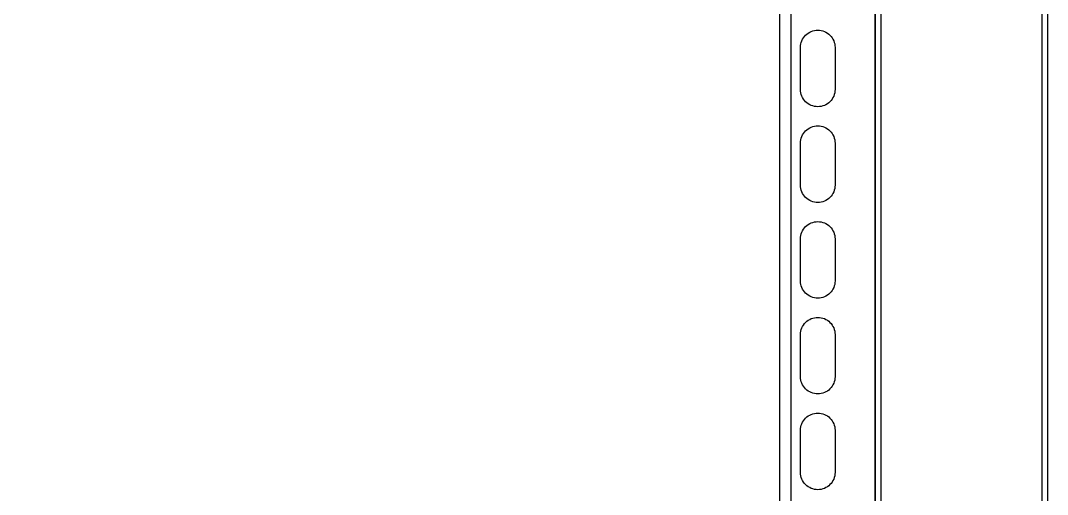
# Model space of a CAD drawing. Header units: millimetres. Extents: x -4798 to 103231, y 23514 to 54248.
# Drawn here: x -1065.3 to -797, y 41070.1 to 41193.9 of the extents above; entities that cross this region are included whole.
import ezdxf

# ---------------------------------------------------------------- set-up
doc = ezdxf.new("R2010")
doc.units = ezdxf.units.MM
doc.header["$LTSCALE"] = 3
doc.layers.add('@.DM. NÉT CHÍNH', color=7, linetype='Continuous')

msp = doc.modelspace()

# ---------------------------------------------------------------- linework, layer by layer
at = {"layer": '@.DM. NÉT CHÍNH'}
for points in [[(-1597.05, 41876.39), (-797.05, 41876.39), (-797.05, 40311.39), (-1597.05, 40311.39)], [(-1595.55, 41874.89), (-798.55, 41874.89), (-798.55, 40312.89), (-1595.55, 40312.89)], [(-1553.55, 41825.89), (-840.55, 41825.89), (-840.55, 40354.89), (-1553.55, 40354.89)], [(-1552.05, 41824.39), (-842.05, 41824.39), (-842.05, 40356.39), (-1552.05, 40356.39)]]:
    msp.add_lwpolyline(points, close=True, dxfattribs=at)
at = {"layer": '@.DM. NÉT CHÍNH', "color": 6}
msp.add_lwpolyline([(-1530.05, 41784.39), (-864.05, 41784.39), (-864.05, 40378.39), (-1530.05, 40378.39)], close=True, dxfattribs=at)
at = {"layer": '@.DM. NÉT CHÍNH', "color": 151}
msp.add_lwpolyline([(-842.05, 41394.89), (-867.05, 41394.89), (-867.05, 40317.89), (-842.05, 40317.89)], close=True, dxfattribs=at)
for points in [[(-861.55, 41175.89), (-861.55, 41186.89, -0.414214), (-857.05, 41191.39), (-857.05, 41191.39, -0.414214), (-852.55, 41186.89), (-852.55, 41175.89, -0.414214), (-857.05, 41171.39), (-857.05, 41171.39, -0.414214)], [(-861.55, 41150.89), (-861.55, 41161.89, -0.414214), (-857.05, 41166.39), (-857.05, 41166.39, -0.414214), (-852.55, 41161.89), (-852.55, 41150.89, -0.414214), (-857.05, 41146.39), (-857.05, 41146.39, -0.414214)], [(-861.55, 41125.89), (-861.55, 41136.89, -0.414214), (-857.05, 41141.39), (-857.05, 41141.39, -0.414214), (-852.55, 41136.89), (-852.55, 41125.89, -0.414214), (-857.05, 41121.39), (-857.05, 41121.39, -0.414214)], [(-861.55, 41100.89), (-861.55, 41111.89, -0.414214), (-857.05, 41116.39), (-857.05, 41116.39, -0.414214), (-852.55, 41111.89), (-852.55, 41100.89, -0.414214), (-857.05, 41096.39), (-857.05, 41096.39, -0.414214)], [(-861.55, 41075.89), (-861.55, 41086.89, -0.414214), (-857.05, 41091.39), (-857.05, 41091.39, -0.414214), (-852.55, 41086.89), (-852.55, 41075.89, -0.414214), (-857.05, 41071.39), (-857.05, 41071.39, -0.414214)]]:
    msp.add_lwpolyline(points, format="xyb", close=True, dxfattribs=at)

doc.saveas('drawing.dxf')
